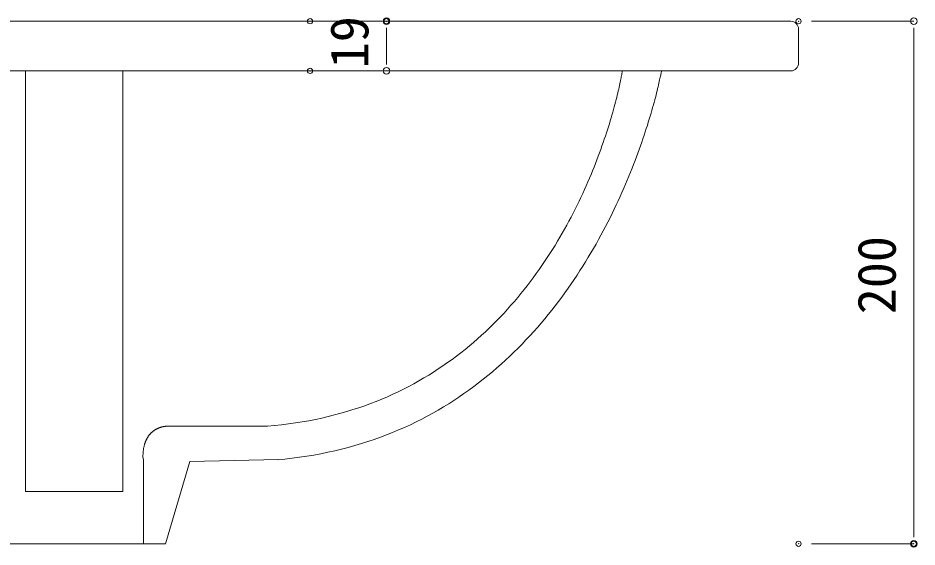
# Model space of a CAD drawing. Units: millimetres, scale not verified. Extents: x -1002 to 1010, y -687 to 676.
# Drawn here: x -556.7 to -212.3, y -286.3 to -83.8 of the extents above; entities that cross this region are included whole.
import ezdxf
from ezdxf.enums import TextEntityAlignment as Align

# ---------------------------------------------------------------- set-up
doc = ezdxf.new("R2010")
doc.units = ezdxf.units.MM
doc.header["$LTSCALE"] = 5
doc.header["$PDMODE"] = 32
doc.header["$PDSIZE"] = 2
doc.layers.add('0-0', color=7, linetype='Continuous', lineweight=15)
doc.layers.add('F-0', color=7, linetype='Continuous', lineweight=15)
doc.styles.add('ＭＳ ゴシック', font='')
doc.styles.get('ＭＳ ゴシック').set_extended_font_data('MS Gothic')

# ---------------------------------------------------------------- blocks, each defined once
blk = doc.blocks.new('_DOT')
at = {"layer": '0-0'}
blk.add_line((-0.5, 0), (-1, 0), dxfattribs=at)
blk.add_circle((0, 0), 0.25, dxfattribs=at)
blk.add_circle((0, 0), 0.25, dxfattribs=at)

msp = doc.modelspace()

# ---------------------------------------------------------------- linework, layer by layer
at = {"layer": 'F-0'}
for p, q in [((-439.809, -85.084), (-415.552, -85.084)), ((-252.684, -85.084), (-213.574, -85.084)), ((-415.552, -99.084), (-415.552, -90.084)), ((-213.574, -90.084), (-213.574, -280.084)), ((-439.809, -104.084), (-415.552, -104.084)), ((-252.684, -285.084), (-213.574, -285.084))]:
    msp.add_line(p, q, dxfattribs=at)
at = {"layer": 'F-0', "lineweight": 18}
for p, q in [((-257.679, -101.084), (-257.679, -88.084)), ((-461.098, -240.084), (-499.241, -240.084))]:
    msp.add_line(p, q, dxfattribs=at)
for points in [[(-260.679, -85.084), (-286.22, -85.084), (-784.138, -85.084), (-809.679, -85.084)], [(-809.679, -104.084), (-784.138, -104.084), (-286.22, -104.084), (-260.679, -104.084)], [(-325.184, -104.084), (-325.188, -104.108), (-325.199, -104.178), (-325.218, -104.293), (-325.245, -104.453), (-325.28, -104.658), (-325.324, -104.906), (-325.376, -105.197), (-325.438, -105.53), (-325.508, -105.904), (-325.588, -106.319), (-325.677, -106.774), (-325.777, -107.268), (-325.886, -107.801), (-326.005, -108.371), (-326.135, -108.978), (-326.276, -109.622), (-326.427, -110.302), (-326.59, -111.016), (-326.764, -111.765), (-326.95, -112.547), (-327.148, -113.362), (-327.357, -114.209), (-327.579, -115.087), (-327.813, -115.996), (-328.061, -116.935), (-328.321, -117.904), (-328.594, -118.9), (-328.881, -119.925), (-329.181, -120.977), (-329.495, -122.055), (-329.823, -123.158), (-330.166, -124.287), (-330.523, -125.44), (-330.895, -126.616), (-331.281, -127.816), (-331.683, -129.037), (-332.101, -130.28), (-332.534, -131.543), (-332.983, -132.826)], [(-325.322, -150.596), (-324.627, -149.016), (-323.951, -147.451), (-323.295, -145.9), (-322.658, -144.365), (-322.039, -142.847), (-321.44, -141.345), (-320.858, -139.862), (-320.295, -138.397), (-319.75, -136.952), (-319.222, -135.527), (-318.712, -134.123), (-318.22, -132.74), (-317.744, -131.381), (-317.285, -130.045), (-316.843, -128.733), (-316.418, -127.446), (-316.008, -126.185), (-315.615, -124.95), (-315.237, -123.743), (-314.876, -122.563), (-314.529, -121.413), (-314.197, -120.292), (-313.881, -119.202), (-313.579, -118.142), (-313.292, -117.115), (-313.019, -116.121), (-312.76, -115.16), (-312.515, -114.233), (-312.283, -113.342), (-312.065, -112.486), (-311.86, -111.667), (-311.668, -110.885), (-311.489, -110.142), (-311.322, -109.438), (-311.168, -108.773), (-311.026, -108.149), (-310.895, -107.567), (-310.776, -107.026), (-310.669, -106.529)], [(-310.669, -106.529), (-310.573, -106.075), (-310.488, -105.665), (-310.414, -105.301), (-310.351, -104.983), (-310.297, -104.712), (-310.254, -104.488), (-310.221, -104.313), (-310.198, -104.186), (-310.184, -104.11), (-310.18, -104.084)], [(-332.983, -132.826), (-333.448, -134.129), (-333.929, -135.45), (-334.427, -136.789), (-334.942, -138.145), (-335.474, -139.517), (-336.023, -140.906), (-336.589, -142.309), (-337.173, -143.726), (-337.775, -145.157), (-338.395, -146.6), (-339.034, -148.056), (-339.691, -149.523), (-340.367, -151.001), (-341.061, -152.489), (-341.776, -153.986), (-342.509, -155.492), (-343.262, -157.005), (-344.036, -158.526), (-344.829, -160.052), (-345.643, -161.585), (-346.477, -163.123), (-347.332, -164.664), (-348.209, -166.21), (-349.106, -167.758), (-350.025, -169.308), (-350.966, -170.86), (-351.929, -172.413), (-352.913, -173.965), (-353.921, -175.517), (-354.951, -177.067), (-356.003, -178.615), (-357.079, -180.16), (-358.178, -181.702), (-359.301, -183.239), (-360.448, -184.771), (-361.618, -186.298), (-362.813, -187.818), (-364.032, -189.331), (-365.275, -190.836)], [(-369.934, -214.824), (-368.31, -213.306), (-366.714, -211.772), (-365.146, -210.221), (-363.605, -208.656), (-362.092, -207.077), (-360.605, -205.485), (-359.146, -203.88), (-357.713, -202.263), (-356.306, -200.636), (-354.926, -198.998), (-353.572, -197.351), (-352.243, -195.695), (-350.94, -194.032), (-349.663, -192.361), (-348.41, -190.684), (-347.183, -189.002), (-345.98, -187.315), (-344.801, -185.624), (-343.647, -183.93), (-342.517, -182.234), (-341.411, -180.536), (-340.328, -178.838), (-339.268, -177.139), (-338.232, -175.441), (-337.219, -173.745), (-336.228, -172.051), (-335.26, -170.36), (-334.315, -168.673), (-333.391, -166.99), (-332.489, -165.314), (-331.609, -163.643), (-330.751, -161.979), (-329.913, -160.323), (-329.097, -158.676), (-328.301, -157.038), (-327.526, -155.41), (-326.771, -153.794), (-326.037, -152.188), (-325.322, -150.596)], [(-365.275, -190.836), (-366.544, -192.333), (-367.837, -193.82), (-369.156, -195.297), (-370.501, -196.763), (-371.871, -198.218), (-373.268, -199.661), (-374.69, -201.091), (-376.139, -202.508), (-377.615, -203.91), (-379.117, -205.297), (-380.647, -206.668), (-382.204, -208.023), (-383.789, -209.361), (-385.401, -210.681), (-387.042, -211.982), (-388.71, -213.265), (-390.407, -214.527), (-392.133, -215.768), (-393.888, -216.988), (-395.672, -218.186), (-397.485, -219.361), (-399.328, -220.512), (-401.201, -221.639), (-403.104, -222.741), (-405.037, -223.818), (-407, -224.868), (-408.995, -225.891), (-411.02, -226.886), (-413.076, -227.852), (-415.164, -228.789), (-417.284, -229.696), (-419.435, -230.573), (-421.618, -231.418), (-423.834, -232.231), (-426.082, -233.011), (-428.363, -233.758), (-430.677, -234.47), (-433.024, -235.147), (-435.405, -235.789)], [(-457.37, -252.932), (-454.487, -252.662), (-451.641, -252.345), (-448.831, -251.982), (-446.057, -251.573), (-443.319, -251.12), (-440.616, -250.624), (-437.948, -250.084), (-435.316, -249.502), (-432.718, -248.879), (-430.155, -248.216), (-427.627, -247.512), (-425.133, -246.77), (-422.672, -245.989), (-420.246, -245.171), (-417.853, -244.316), (-415.494, -243.425), (-413.167, -242.499), (-410.874, -241.539), (-408.613, -240.545), (-406.385, -239.519), (-404.189, -238.46), (-402.025, -237.371), (-399.893, -236.25), (-397.793, -235.101), (-395.724, -233.922), (-393.686, -232.715), (-391.679, -231.481), (-389.703, -230.22), (-387.757, -228.934), (-385.842, -227.622), (-383.957, -226.287), (-382.102, -224.928), (-380.276, -223.546), (-378.48, -222.143), (-376.713, -220.718), (-374.976, -219.273), (-373.267, -217.809), (-371.586, -216.326), (-369.934, -214.824)], [(-435.405, -235.789), (-437.819, -236.394), (-440.267, -236.962), (-442.749, -237.492), (-445.266, -237.984), (-447.817, -238.436), (-450.403, -238.848), (-453.023, -239.22), (-455.68, -239.551), (-458.371, -239.839), (-461.098, -240.084)], [(-501.394, -240.345), (-501.491, -240.369), (-501.589, -240.394), (-501.689, -240.42), (-501.789, -240.448), (-501.891, -240.478), (-501.994, -240.509), (-502.098, -240.541), (-502.203, -240.575), (-502.309, -240.611), (-502.415, -240.649), (-502.523, -240.688), (-502.631, -240.729), (-502.74, -240.772), (-502.85, -240.816), (-502.96, -240.863), (-503.071, -240.911), (-503.182, -240.961), (-503.293, -241.014), (-503.405, -241.068), (-503.518, -241.125), (-503.63, -241.183), (-503.743, -241.244), (-503.856, -241.306), (-503.969, -241.372), (-504.082, -241.439), (-504.195, -241.508), (-504.308, -241.58), (-504.421, -241.655), (-504.533, -241.731), (-504.645, -241.81), (-504.757, -241.892), (-504.869, -241.976), (-504.98, -242.063), (-505.091, -242.152), (-505.201, -242.244), (-505.311, -242.339), (-505.42, -242.436), (-505.528, -242.536), (-505.636, -242.639)], [(-499.242, -240.084), (-499.243, -240.084), (-499.249, -240.084), (-499.257, -240.084), (-499.27, -240.083), (-499.285, -240.083), (-499.304, -240.083), (-499.326, -240.082), (-499.351, -240.082), (-499.379, -240.082), (-499.41, -240.083), (-499.445, -240.083), (-499.482, -240.084), (-499.522, -240.085), (-499.565, -240.086), (-499.611, -240.088), (-499.659, -240.09), (-499.71, -240.093), (-499.764, -240.096), (-499.82, -240.1), (-499.879, -240.104), (-499.94, -240.109), (-500.004, -240.115), (-500.069, -240.121), (-500.138, -240.128), (-500.208, -240.136), (-500.28, -240.144), (-500.355, -240.153), (-500.432, -240.164), (-500.51, -240.175), (-500.591, -240.187), (-500.674, -240.2), (-500.758, -240.214), (-500.844, -240.229), (-500.932, -240.246), (-501.021, -240.263), (-501.112, -240.282), (-501.205, -240.301), (-501.299, -240.323), (-501.394, -240.345)], [(-505.636, -242.639), (-505.742, -242.745), (-505.848, -242.853), (-505.953, -242.965), (-506.057, -243.079), (-506.16, -243.196), (-506.262, -243.317), (-506.362, -243.44), (-506.462, -243.567), (-506.56, -243.696), (-506.657, -243.829), (-506.752, -243.965), (-506.846, -244.105), (-506.939, -244.247), (-507.03, -244.393), (-507.119, -244.542), (-507.207, -244.695), (-507.293, -244.851), (-507.377, -245.011), (-507.46, -245.174), (-507.54, -245.34), (-507.619, -245.511), (-507.696, -245.685), (-507.77, -245.862), (-507.843, -246.043), (-507.913, -246.228), (-507.981, -246.417), (-508.047, -246.61), (-508.111, -246.806), (-508.172, -247.006), (-508.231, -247.211), (-508.287, -247.419), (-508.341, -247.631), (-508.392, -247.848), (-508.44, -248.068), (-508.486, -248.293), (-508.529, -248.521), (-508.569, -248.754), (-508.606, -248.991), (-508.641, -249.233)], [(-508.641, -249.233), (-508.672, -249.479), (-508.7, -249.729), (-508.725, -249.983), (-508.747, -250.242), (-508.766, -250.505), (-508.781, -250.773), (-508.793, -251.046), (-508.802, -251.323), (-508.807, -251.604), (-508.809, -251.891)], [(-613.065, -252.816), (-579.42, -253.608), (-570.243, -285.084), (-500.115, -285.084), (-490.813, -253.595), (-456.937, -252.816)], [(-508.809, -251.89), (-508.638, -252.815), (-508.638, -285.084)]]:
    msp.add_lwpolyline(points, dxfattribs=at)
at = {"layer": 'F-0'}
msp.add_lwpolyline([(-516.533, -265.084), (-553.825, -265.084), (-553.825, -104.084), (-516.533, -104.084)], close=True, dxfattribs=at)
at = {"layer": 'F-0', "lineweight": 18}
for centre, start, end in [((-260.679, -88.084), 0, 90), ((-260.679, -101.084), 270, 0)]:
    msp.add_arc(centre, 3, start, end, dxfattribs=at)
at = {"layer": 'F-0'}
for p in [(-444.809, -85.084), (-415.552, -85.084), (-257.684, -85.084), (-444.809, -104.084), (-257.684, -285.084), (-213.574, -285.084)]:
    msp.add_point(p, dxfattribs=at)

# ---------------------------------------------------------------- block references
at = {"layer": 'F-0', "xscale": 5, "yscale": 5}
for p, rotation in [((-415.552, -85.084), 90), ((-213.574, -85.084), 90), ((-415.552, -104.084), 270), ((-213.574, -285.084), 270)]:
    msp.add_blockref('_DOT', p, dxfattribs=dict(at, rotation=rotation))

# ---------------------------------------------------------------- texts
at = {"layer": 'F-0', "style": 'ＭＳ ゴシック'}
for s, p in [('19', (-418.052, -103.087)), ('200', (-216.074, -197.235))]:
    msp.add_text(s, height=14.66, rotation=90, dxfattribs=at).set_placement(p, align=Align.BOTTOM_LEFT)

doc.saveas('drawing.dxf')
